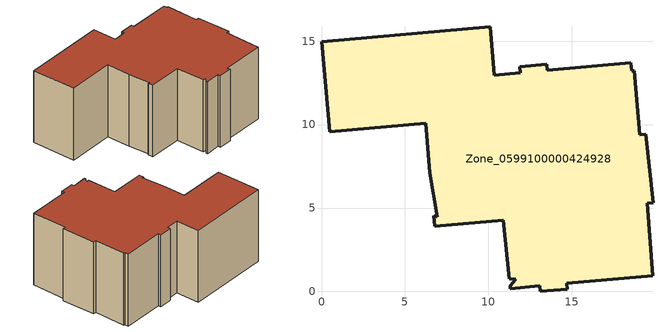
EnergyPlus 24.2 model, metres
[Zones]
Zone_0599100000424928
 floor ground (C_G): 6.92,4.49 6.5,7.13 6.24,10.07 0.48,9.56 0,14.98 10.11,15.88 10.37,12.97 11.92,13.11 11.89,13.46 13.49,13.61 13.53,13.25 18.55,13.69 18.61,13.22 18.75,13.22 19.09,9.38 19.44,9.42 19.87,5.31 19.53,5.27 19.85,0.95 14.69,0.49 14.72,0.14 13.12,0 13.09,0.35 11.32,0.17 11.31,0.34 11.63,0.73 11.26,0.74 10.9,4.26 6.79,3.9 6.73,4.54 z0
 wall outside (C_F): 19.53,5.27 19.87,5.31 19.44,9.42 19.09,9.38 18.75,13.22 18.61,13.22 18.55,13.69 13.53,13.25 13.49,13.61 11.89,13.46 11.92,13.11 10.37,12.97 10.11,15.88 0,14.98 0.48,9.56 6.24,10.07 6.5,7.13 6.92,4.49 6.73,4.54 6.79,3.9 10.9,4.26 11.26,0.74 11.63,0.73 11.31,0.34 11.32,0.17 13.09,0.35 13.12,0 14.72,0.14 14.69,0.49 19.85,0.95 19.53,5.27 z0:9.18
 roof outside (C_R): 6.5,7.13 6.92,4.49 6.73,4.54 6.79,3.9 10.9,4.26 11.26,0.74 11.63,0.73 11.31,0.34 11.32,0.17 13.09,0.35 13.12,0 14.72,0.14 14.69,0.49 19.85,0.95 19.53,5.27 19.87,5.31 19.44,9.42 19.09,9.38 18.75,13.22 18.61,13.22 18.55,13.69 13.53,13.25 13.49,13.61 11.89,13.46 11.92,13.11 10.37,12.97 10.11,15.88 0,14.98 0.48,9.56 6.24,10.07 z9.18
[BUILDING]
Pand.0599100000424928: North Axis=0; Terrain=City; Loads Convergence Tolerance Value=0.04; Temperature Convergence Tolerance Value=0.4; Solar Distribution=FullExterior; Maximum Number of Warmup Days=25; Minimum Number of Warmup Days=1
[Site:Location]
Rotterdam.The.Hague.AP_ZH_NLD Design_Conditions: Latitude=51.96; Longitude=4.45; Time Zone=1; Elevation=-4.5
[SITE:GROUNDTEMPERATURE:BUILDINGSURFACE]
18, 18, 18, 18, 18, 18, 18, 18, 18, 18, 18, 18
[MATERIAL] Thermal Absorptance=0.9; Solar Absorptance=0.7; Visible Absorptance=0.7
Name | Roughness | Thickness | Conductivity | Density | Specific Heat
G.D.2006-2014 | MediumSmooth | 0.15 | 0.06 | 540 | 1210
F.D.2006-2014 | Rough | 0.3 | 0.12 | 1920 | 840
R.D.2006-2014 | MediumRough | 0.2 | 0.08 | 1500 | 1000
[CONSTRUCTION]
C_G: G.D.2006-2014
C_F: F.D.2006-2014
C_R: R.D.2006-2014
[ZONE]
Zone_0599100000424928: Type=1; Multiplier=1; Ceiling Height=Autocalculate; Volume=Autocalculate; Floor Area=autocalculate; Part of Total Floor Area=Yes
[ZONEINFILTRATION:DESIGNFLOWRATE]
Infil_Zone_0599100000424928: Zone or ZoneList or Space or SpaceList=Zone_0599100000424928; Schedule=AlwaysOn; Design Flow Rate Calculation Method=Flow/Area; Flow Rate per Floor Area=0.0021; Constant Term Coefficient=1; Temperature Term Coefficient=0; Velocity Term Coefficient=0; Velocity Squared Term Coefficient=0
[HVACTEMPLATE:ZONE:IDEALLOADSAIRSYSTEM]
Zone_0599100000424928: Maximum Heating Supply Air Temperature=50; Minimum Cooling Supply Air Temperature=13; Maximum Heating Supply Air Humidity Ratio=0.0156; Minimum Cooling Supply Air Humidity Ratio=0.0077; Heating Limit=NoLimit; Cooling Limit=NoLimit; Dehumidification Control Type=ConstantSensibleHeatRatio; Cooling Sensible Heat Ratio=0.7; Dehumidification Setpoint=60; Humidification Control Type=None; Humidification Setpoint=30; Outdoor Air Method=None; Outdoor Air Flow Rate per Person=0.00944; Outdoor Air Flow Rate per Zone Floor Area=0; Outdoor Air Flow Rate per Zone=0; Demand Controlled Ventilation Type=None; Outdoor Air Economizer Type=NoEconomizer; Heat Recovery Type=None; Sensible Heat Recovery Effectiveness=0.7; Latent Heat Recovery Effectiveness=0.65
[ZONECONTROL:THERMOSTAT]
ThermostatControl_Zone_0599100000424928: Zone or ZoneList=Zone_0599100000424928; Control Type Schedule=DualSetpointControlType; Control 1=Thermostat_Zone_0599100000424928; Temperature Difference Between Cutout And Setpoint=0
[THERMOSTATSETPOINT:DUALSETPOINT]
Thermostat_Zone_0599100000424928: Heating Setpoint Temperature Schedule=HeatingSetpoint_Zone_0599100000424928; Cooling Setpoint Temperature Schedule=CoolingSetpoint_Zone_0599100000424928
[SCHEDULE:COMPACT]
HeatingSetpoint_Zone_0599100000424928: Through: 12/31, For: AllDays, Until: 24:00, 21
CoolingSetpoint_Zone_0599100000424928: Through: 12/31, For: AllDays, Until: 24:00, 24
DualSetpointControlType: Through: 12/31, For: AllDays, Until: 24:00, 4
AlwaysOn: Through: 12/31, For: AllDays, Until: 24:00, 1
